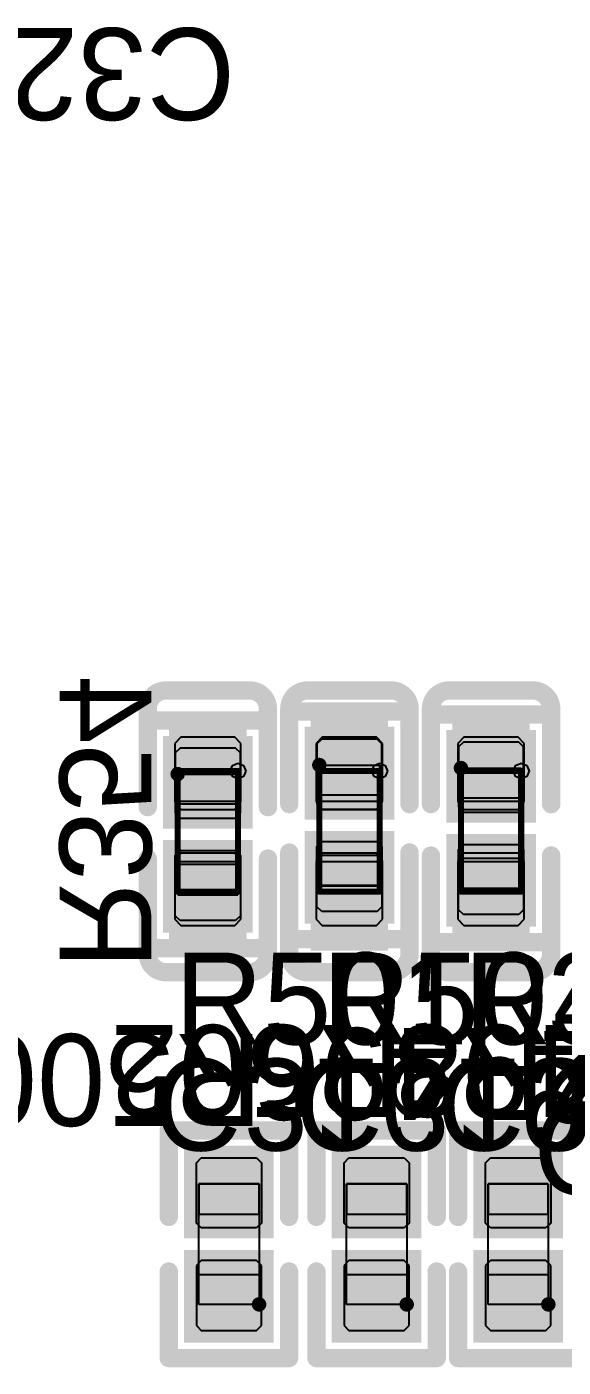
# Model space of a CAD drawing. Header units: millimetres. Extents: x 892 to 1144, y 1011 to 1123.
# Drawn here: x 977.97 to 982.42, y 1029.58 to 1040.7 of the extents above; entities that cross this region are included whole.
import ezdxf

# ---------------------------------------------------------------- set-up
doc = ezdxf.new("R2010")
doc.units = ezdxf.units.MM
for name, color, linetype in [('BottomLayer', 5, 'Continuous'), ('BottomOverlay', 54, 'Continuous'), ('BottomPaste', 16, 'Continuous'), ('BottomSolder', 6, 'Continuous'), ('Mechanical15', 56, 'Continuous'), ('Mechanical4', 56, 'Continuous'), ('Mechanical5', 56, 'Continuous'), ('Mechanical6', 56, 'Continuous'), ('TopLayer', 1, 'Continuous'), ('TopOverlay', 2, 'Continuous'), ('TopPaste', 8, 'Continuous'), ('TopSolder', 216, 'Continuous')]:
    doc.layers.add(name, color=color, linetype=linetype)

msp = doc.modelspace()

# ---------------------------------------------------------------- linework, layer by layer
at = {"layer": 'BottomLayer'}
for points in [[(979.205, 1034.965), (979.205, 1034.175), (979.745, 1034.965), (979.745, 1034.175)], [(980.38, 1034.965), (980.38, 1034.175), (980.92, 1034.965), (980.92, 1034.175)], [(981.555, 1034.965), (981.555, 1034.175), (982.095, 1034.965), (982.095, 1034.175)], [(979.205, 1033.875), (979.205, 1033.085), (979.745, 1033.875), (979.745, 1033.085)], [(980.38, 1033.875), (980.38, 1033.085), (980.92, 1033.875), (980.92, 1033.085)], [(981.555, 1033.875), (981.555, 1033.085), (982.095, 1033.875), (982.095, 1033.085)]]:
    msp.add_solid(points, dxfattribs=at)
at = {"layer": 'BottomOverlay', "const_width": 0.152}
for points in [[(978.976, 1035.041, -0.414214), (979.129, 1035.194)], [(979.821, 1035.194, -0.414214), (979.974, 1035.041)], [(980.151, 1035.041, -0.414214), (980.304, 1035.194)], [(980.996, 1035.194, -0.414214), (981.149, 1035.041)], [(981.326, 1035.041, -0.414214), (981.479, 1035.194)], [(982.171, 1035.194, -0.414214), (982.324, 1035.041)], [(979.129, 1032.856, -0.414214), (978.976, 1033.009)], [(979.974, 1033.009, -0.414214), (979.821, 1032.856)], [(980.304, 1032.856, -0.414214), (980.151, 1033.009)], [(981.149, 1033.009, -0.414214), (980.996, 1032.856)], [(981.479, 1032.856, -0.414214), (981.326, 1033.009)], [(982.324, 1033.009, -0.414214), (982.171, 1032.856)]]:
    msp.add_lwpolyline(points, format="xyb", dxfattribs=at)
for points in [[(979.129, 1035.194), (979.821, 1035.194)], [(980.304, 1035.194), (980.996, 1035.194)], [(981.479, 1035.194), (982.171, 1035.194)], [(978.976, 1034.251), (978.976, 1035.041)], [(979.974, 1034.251), (979.974, 1035.041)], [(980.151, 1034.251), (980.151, 1035.041)], [(981.149, 1034.251), (981.149, 1035.041)], [(981.326, 1034.251), (981.326, 1035.041)], [(982.324, 1034.251), (982.324, 1035.041)], [(978.976, 1033.009), (978.976, 1033.799)], [(979.974, 1033.009), (979.974, 1033.799)], [(980.151, 1033.009), (980.151, 1033.799)], [(981.149, 1033.009), (981.149, 1033.799)], [(981.326, 1033.009), (981.326, 1033.799)], [(982.324, 1033.009), (982.324, 1033.799)], [(979.129, 1032.856), (979.821, 1032.856)], [(980.304, 1032.856), (980.996, 1032.856)], [(981.479, 1032.856), (982.171, 1032.856)]]:
    msp.add_lwpolyline(points, dxfattribs=at)
at = {"layer": 'BottomOverlay', "const_width": 0.0762}
for points in [[(979.091, 1035.194, 1), (979.167, 1035.194, 1)], [(979.091, 1035.194, 1), (979.167, 1035.194, 1)], [(979.783, 1035.194, 1), (979.859, 1035.194, 1)], [(979.783, 1035.194, 1), (979.859, 1035.194, 1)], [(980.266, 1035.194, 1), (980.342, 1035.194, 1)], [(980.266, 1035.194, 1), (980.342, 1035.194, 1)], [(980.958, 1035.194, 1), (981.034, 1035.194, 1)], [(980.958, 1035.194, 1), (981.034, 1035.194, 1)], [(981.441, 1035.194, 1), (981.517, 1035.194, 1)], [(981.441, 1035.194, 1), (981.517, 1035.194, 1)], [(982.133, 1035.194, 1), (982.209, 1035.194, 1)], [(982.133, 1035.194, 1), (982.209, 1035.194, 1)], [(978.938, 1035.041, 1), (979.014, 1035.041, 1)], [(978.938, 1035.041, 1), (979.014, 1035.041, 1)], [(979.936, 1035.041, 1), (980.012, 1035.041, 1)], [(979.936, 1035.041, 1), (980.012, 1035.041, 1)], [(980.113, 1035.041, 1), (980.189, 1035.041, 1)], [(980.113, 1035.041, 1), (980.189, 1035.041, 1)], [(981.11, 1035.041, 1), (981.187, 1035.041, 1)], [(981.11, 1035.041, 1), (981.187, 1035.041, 1)], [(981.288, 1035.041, 1), (981.364, 1035.041, 1)], [(981.288, 1035.041, 1), (981.364, 1035.041, 1)], [(982.285, 1035.041, 1), (982.362, 1035.041, 1)], [(982.285, 1035.041, 1), (982.362, 1035.041, 1)], [(978.938, 1034.251, 1), (979.014, 1034.251, 1)], [(979.936, 1034.251, 1), (980.012, 1034.251, 1)], [(980.113, 1034.251, 1), (980.189, 1034.251, 1)], [(981.11, 1034.251, 1), (981.187, 1034.251, 1)], [(981.288, 1034.251, 1), (981.364, 1034.251, 1)], [(982.285, 1034.251, 1), (982.362, 1034.251, 1)], [(978.938, 1033.799, 1), (979.014, 1033.799, 1)], [(979.936, 1033.799, 1), (980.012, 1033.799, 1)], [(980.113, 1033.799, 1), (980.189, 1033.799, 1)], [(981.11, 1033.799, 1), (981.187, 1033.799, 1)], [(981.288, 1033.799, 1), (981.364, 1033.799, 1)], [(982.285, 1033.799, 1), (982.362, 1033.799, 1)], [(978.938, 1033.009, 1), (979.014, 1033.009, 1)], [(978.938, 1033.009, 1), (979.014, 1033.009, 1)], [(979.936, 1033.009, 1), (980.012, 1033.009, 1)], [(979.936, 1033.009, 1), (980.012, 1033.009, 1)], [(980.113, 1033.009, 1), (980.189, 1033.009, 1)], [(980.113, 1033.009, 1), (980.189, 1033.009, 1)], [(981.11, 1033.009, 1), (981.187, 1033.009, 1)], [(981.11, 1033.009, 1), (981.187, 1033.009, 1)], [(981.288, 1033.009, 1), (981.364, 1033.009, 1)], [(981.288, 1033.009, 1), (981.364, 1033.009, 1)], [(982.285, 1033.009, 1), (982.362, 1033.009, 1)], [(982.285, 1033.009, 1), (982.362, 1033.009, 1)], [(979.091, 1032.856, 1), (979.167, 1032.856, 1)], [(979.091, 1032.856, 1), (979.167, 1032.856, 1)], [(979.783, 1032.856, 1), (979.859, 1032.856, 1)], [(979.783, 1032.856, 1), (979.859, 1032.856, 1)], [(980.266, 1032.856, 1), (980.342, 1032.856, 1)], [(980.266, 1032.856, 1), (980.342, 1032.856, 1)], [(980.958, 1032.856, 1), (981.034, 1032.856, 1)], [(980.958, 1032.856, 1), (981.034, 1032.856, 1)], [(981.441, 1032.856, 1), (981.517, 1032.856, 1)], [(981.441, 1032.856, 1), (981.517, 1032.856, 1)], [(982.133, 1032.856, 1), (982.209, 1032.856, 1)], [(982.133, 1032.856, 1), (982.209, 1032.856, 1)]]:
    msp.add_lwpolyline(points, format="xyb", close=True, dxfattribs=at)
at = {"layer": 'BottomPaste'}
for p, q in [((979.25, 1034.805), (979.2, 1034.755)), ((979.2, 1034.755), (979.2, 1034.275)), ((979.7, 1034.805), (979.25, 1034.805)), ((979.75, 1034.755), (979.7, 1034.805)), ((979.75, 1034.275), (979.75, 1034.755)), ((980.425, 1034.805), (980.375, 1034.755)), ((980.375, 1034.755), (980.375, 1034.275)), ((980.875, 1034.805), (980.425, 1034.805)), ((980.925, 1034.755), (980.875, 1034.805)), ((980.925, 1034.275), (980.925, 1034.755)), ((981.6, 1034.805), (981.55, 1034.755)), ((981.55, 1034.755), (981.55, 1034.275)), ((982.05, 1034.805), (981.6, 1034.805)), ((982.1, 1034.755), (982.05, 1034.805)), ((982.1, 1034.275), (982.1, 1034.755)), ((979.2, 1034.275), (979.25, 1034.205)), ((979.7, 1034.205), (979.75, 1034.275)), ((980.375, 1034.275), (980.425, 1034.205)), ((980.875, 1034.205), (980.925, 1034.275)), ((981.55, 1034.275), (981.6, 1034.205)), ((982.05, 1034.205), (982.1, 1034.275)), ((979.25, 1034.205), (979.7, 1034.205)), ((980.425, 1034.205), (980.875, 1034.205)), ((981.6, 1034.205), (982.05, 1034.205)), ((979.25, 1033.845), (979.2, 1033.775)), ((979.7, 1033.845), (979.25, 1033.845)), ((979.75, 1033.775), (979.7, 1033.845)), ((980.425, 1033.845), (980.375, 1033.775)), ((980.875, 1033.845), (980.425, 1033.845)), ((980.925, 1033.775), (980.875, 1033.845)), ((981.6, 1033.845), (981.55, 1033.775)), ((982.05, 1033.845), (981.6, 1033.845)), ((982.1, 1033.775), (982.05, 1033.845)), ((979.2, 1033.775), (979.2, 1033.295)), ((979.75, 1033.295), (979.75, 1033.775)), ((980.375, 1033.775), (980.375, 1033.295)), ((980.925, 1033.295), (980.925, 1033.775)), ((981.55, 1033.775), (981.55, 1033.295)), ((982.1, 1033.295), (982.1, 1033.775)), ((979.2, 1033.295), (979.25, 1033.245)), ((979.7, 1033.245), (979.75, 1033.295)), ((980.375, 1033.295), (980.425, 1033.245)), ((980.875, 1033.245), (980.925, 1033.295)), ((981.55, 1033.295), (981.6, 1033.245)), ((982.05, 1033.245), (982.1, 1033.295)), ((979.25, 1033.245), (979.7, 1033.245)), ((980.425, 1033.245), (980.875, 1033.245)), ((981.6, 1033.245), (982.05, 1033.245))]:
    msp.add_line(p, q, dxfattribs=at)
for points in [[(979.205, 1034.965), (979.205, 1034.175), (979.745, 1034.965), (979.745, 1034.175)], [(980.38, 1034.965), (980.38, 1034.175), (980.92, 1034.965), (980.92, 1034.175)], [(981.555, 1034.965), (981.555, 1034.175), (982.095, 1034.965), (982.095, 1034.175)], [(979.205, 1033.875), (979.205, 1033.085), (979.745, 1033.875), (979.745, 1033.085)], [(980.38, 1033.875), (980.38, 1033.085), (980.92, 1033.875), (980.92, 1033.085)], [(981.555, 1033.875), (981.555, 1033.085), (982.095, 1033.875), (982.095, 1033.085)]]:
    msp.add_solid(points, dxfattribs=at)
at = {"layer": 'BottomSolder'}
for points in [[(979.154, 1035.016), (979.154, 1034.124), (979.796, 1035.016), (979.796, 1034.124)], [(980.329, 1035.016), (980.329, 1034.124), (980.971, 1035.016), (980.971, 1034.124)], [(981.504, 1035.016), (981.504, 1034.124), (982.146, 1035.016), (982.146, 1034.124)], [(979.154, 1033.926), (979.154, 1033.034), (979.796, 1033.926), (979.796, 1033.034)], [(980.329, 1033.926), (980.329, 1033.034), (980.971, 1033.926), (980.971, 1033.034)], [(981.504, 1033.926), (981.504, 1033.034), (982.146, 1033.926), (982.146, 1033.034)]]:
    msp.add_solid(points, dxfattribs=at)
at = {"layer": 'Mechanical15'}
for p, q in [((979.679, 1034.571), (979.725, 1034.59)), ((979.725, 1034.59), (979.725, 1034.59)), ((979.725, 1034.59), (979.771, 1034.571)), ((980.854, 1034.571), (980.9, 1034.59)), ((980.9, 1034.59), (980.9, 1034.59)), ((980.9, 1034.59), (980.946, 1034.571)), ((982.029, 1034.571), (982.075, 1034.59)), ((982.075, 1034.59), (982.075, 1034.59)), ((982.075, 1034.59), (982.121, 1034.571)), ((979.725, 1034.525), (979.225, 1034.525)), ((979.225, 1034.525), (979.225, 1034.275)), ((979.66, 1034.525), (979.679, 1034.571)), ((979.679, 1034.479), (979.66, 1034.525)), ((979.725, 1034.46), (979.679, 1034.479)), ((979.725, 1034.275), (979.725, 1034.525)), ((979.771, 1034.479), (979.725, 1034.46)), ((979.771, 1034.571), (979.79, 1034.525)), ((979.79, 1034.525), (979.771, 1034.479)), ((980.9, 1034.525), (980.4, 1034.525)), ((980.4, 1034.525), (980.4, 1034.275)), ((980.835, 1034.525), (980.854, 1034.571)), ((980.854, 1034.479), (980.835, 1034.525)), ((980.9, 1034.46), (980.854, 1034.479)), ((980.9, 1034.275), (980.9, 1034.525)), ((980.946, 1034.479), (980.9, 1034.46)), ((980.946, 1034.571), (980.965, 1034.525)), ((980.965, 1034.525), (980.946, 1034.479)), ((982.075, 1034.525), (981.575, 1034.525)), ((981.575, 1034.525), (981.575, 1034.275)), ((982.01, 1034.525), (982.029, 1034.571)), ((982.029, 1034.479), (982.01, 1034.525)), ((982.075, 1034.46), (982.029, 1034.479)), ((982.075, 1034.275), (982.075, 1034.525)), ((982.121, 1034.479), (982.075, 1034.46)), ((982.121, 1034.571), (982.14, 1034.525)), ((982.14, 1034.525), (982.121, 1034.479)), ((979.725, 1034.46), (979.725, 1034.46)), ((980.9, 1034.46), (980.9, 1034.46)), ((982.075, 1034.46), (982.075, 1034.46)), ((979.225, 1034.275), (979.725, 1034.275)), ((980.4, 1034.275), (980.9, 1034.275)), ((981.575, 1034.275), (982.075, 1034.275)), ((979.225, 1033.525), (979.225, 1033.775)), ((979.225, 1033.775), (979.725, 1033.775)), ((979.725, 1033.775), (979.725, 1033.525)), ((980.4, 1033.525), (980.4, 1033.775)), ((980.4, 1033.775), (980.9, 1033.775)), ((980.9, 1033.775), (980.9, 1033.525)), ((981.575, 1033.525), (981.575, 1033.775)), ((981.575, 1033.775), (982.075, 1033.775)), ((982.075, 1033.775), (982.075, 1033.525)), ((979.725, 1033.525), (979.225, 1033.525)), ((980.9, 1033.525), (980.4, 1033.525)), ((982.075, 1033.525), (981.575, 1033.525))]:
    msp.add_line(p, q, dxfattribs=at)
at = {"layer": 'Mechanical15', "const_width": 0.0508}
for points in [[(979.225, 1033.525), (979.225, 1034.525)], [(979.225, 1034.525), (979.725, 1034.525)], [(979.725, 1033.525), (979.725, 1034.525)], [(980.4, 1033.525), (980.4, 1034.525)], [(980.4, 1034.525), (980.9, 1034.525)], [(980.9, 1033.525), (980.9, 1034.525)], [(981.575, 1033.525), (981.575, 1034.525)], [(981.575, 1034.525), (982.075, 1034.525)], [(982.075, 1033.525), (982.075, 1034.525)], [(979.225, 1033.525), (979.725, 1033.525)], [(980.4, 1033.525), (980.9, 1033.525)], [(981.575, 1033.525), (982.075, 1033.525)]]:
    msp.add_lwpolyline(points, dxfattribs=at)
at = {"layer": 'Mechanical15', "const_width": 0.0254}
for points in [[(979.212, 1034.525, 1), (979.238, 1034.525, 1)], [(979.212, 1034.525, 1), (979.238, 1034.525, 1)], [(979.712, 1034.525, 1), (979.738, 1034.525, 1)], [(979.712, 1034.525, 1), (979.738, 1034.525, 1)], [(980.387, 1034.525, 1), (980.413, 1034.525, 1)], [(980.387, 1034.525, 1), (980.413, 1034.525, 1)], [(980.887, 1034.525, 1), (980.913, 1034.525, 1)], [(980.887, 1034.525, 1), (980.913, 1034.525, 1)], [(981.562, 1034.525, 1), (981.588, 1034.525, 1)], [(981.562, 1034.525, 1), (981.588, 1034.525, 1)], [(982.062, 1034.525, 1), (982.088, 1034.525, 1)], [(982.062, 1034.525, 1), (982.088, 1034.525, 1)], [(979.212, 1033.525, 1), (979.238, 1033.525, 1)], [(979.212, 1033.525, 1), (979.238, 1033.525, 1)], [(979.712, 1033.525, 1), (979.738, 1033.525, 1)], [(979.712, 1033.525, 1), (979.738, 1033.525, 1)], [(980.387, 1033.525, 1), (980.413, 1033.525, 1)], [(980.387, 1033.525, 1), (980.413, 1033.525, 1)], [(980.887, 1033.525, 1), (980.913, 1033.525, 1)], [(980.887, 1033.525, 1), (980.913, 1033.525, 1)], [(981.562, 1033.525, 1), (981.588, 1033.525, 1)], [(981.562, 1033.525, 1), (981.588, 1033.525, 1)], [(982.062, 1033.525, 1), (982.088, 1033.525, 1)], [(982.062, 1033.525, 1), (982.088, 1033.525, 1)]]:
    msp.add_lwpolyline(points, format="xyb", close=True, dxfattribs=at)
at = {"layer": 'Mechanical4'}
for p, q in [((979.225, 1033.5), (979.225, 1034.5)), ((979.225, 1034.5), (979.725, 1034.5)), ((979.725, 1034.5), (979.725, 1033.5)), ((980.4, 1033.575), (980.4, 1034.575)), ((980.4, 1034.575), (980.9, 1034.575)), ((980.9, 1034.575), (980.9, 1033.575)), ((981.575, 1033.55), (981.575, 1034.55)), ((981.575, 1034.55), (982.075, 1034.55)), ((982.075, 1034.55), (982.075, 1033.55)), ((979.725, 1033.5), (979.225, 1033.5)), ((980.9, 1033.575), (980.4, 1033.575)), ((982.075, 1033.55), (981.575, 1033.55)), ((979.4, 1030.1), (979.4, 1031.1)), ((979.4, 1031.1), (979.9, 1031.1)), ((979.9, 1031.1), (979.9, 1030.1)), ((980.625, 1030.1), (980.625, 1031.1)), ((980.625, 1031.1), (981.125, 1031.1)), ((981.125, 1031.1), (981.125, 1030.1)), ((981.8, 1030.1), (981.8, 1031.1)), ((981.8, 1031.1), (982.3, 1031.1)), ((982.3, 1031.1), (982.3, 1030.1)), ((979.9, 1030.1), (979.4, 1030.1)), ((981.125, 1030.1), (980.625, 1030.1)), ((982.3, 1030.1), (981.8, 1030.1))]:
    msp.add_line(p, q, dxfattribs=at)
at = {"layer": 'Mechanical5'}
for p, q in [((979.225, 1034.25), (979.225, 1034.5)), ((979.225, 1034.5), (979.725, 1034.5)), ((979.725, 1034.5), (979.725, 1034.25)), ((980.4, 1034.325), (980.4, 1034.575)), ((980.4, 1034.575), (980.9, 1034.575)), ((980.9, 1034.575), (980.9, 1034.325)), ((981.575, 1034.3), (981.575, 1034.55)), ((981.575, 1034.55), (982.075, 1034.55)), ((982.075, 1034.55), (982.075, 1034.3)), ((980.9, 1034.325), (980.4, 1034.325)), ((982.075, 1034.3), (981.575, 1034.3)), ((979.725, 1034.25), (979.225, 1034.25)), ((980.4, 1033.824), (980.4, 1033.574)), ((980.9, 1033.824), (980.4, 1033.824)), ((980.9, 1033.574), (980.9, 1033.824)), ((979.225, 1033.749), (979.225, 1033.499)), ((979.725, 1033.749), (979.225, 1033.749)), ((979.725, 1033.499), (979.725, 1033.749)), ((981.575, 1033.799), (981.575, 1033.549)), ((982.075, 1033.799), (981.575, 1033.799)), ((982.075, 1033.549), (982.075, 1033.799)), ((979.225, 1033.499), (979.725, 1033.499)), ((980.4, 1033.574), (980.9, 1033.574)), ((981.575, 1033.549), (982.075, 1033.549)), ((979.9, 1031.1), (979.4, 1031.1)), ((979.4, 1031.1), (979.4, 1030.85)), ((979.9, 1030.85), (979.9, 1031.1)), ((981.125, 1031.1), (980.625, 1031.1)), ((980.625, 1031.1), (980.625, 1030.85)), ((981.125, 1030.85), (981.125, 1031.1)), ((982.3, 1031.1), (981.8, 1031.1)), ((981.8, 1031.1), (981.8, 1030.85)), ((982.3, 1030.85), (982.3, 1031.1)), ((979.4, 1030.85), (979.9, 1030.85)), ((980.625, 1030.85), (981.125, 1030.85)), ((981.8, 1030.85), (982.3, 1030.85)), ((979.4, 1030.099), (979.4, 1030.349)), ((979.4, 1030.349), (979.9, 1030.349)), ((979.9, 1030.349), (979.9, 1030.099)), ((980.625, 1030.099), (980.625, 1030.349)), ((980.625, 1030.349), (981.125, 1030.349)), ((981.125, 1030.349), (981.125, 1030.099)), ((981.8, 1030.099), (981.8, 1030.349)), ((981.8, 1030.349), (982.3, 1030.349)), ((982.3, 1030.349), (982.3, 1030.099)), ((979.9, 1030.099), (979.4, 1030.099)), ((981.125, 1030.099), (980.625, 1030.099)), ((982.3, 1030.099), (981.8, 1030.099))]:
    msp.add_line(p, q, dxfattribs=at)
at = {"layer": 'Mechanical6'}
for points, const_width in [([(980.43, 1034.575, 1), (980.37, 1034.575, 1)], 0.06), ([(980.355, 1034.575, 1), (980.385, 1034.575, 1)], 0.03), ([(980.415, 1034.575, 1), (980.445, 1034.575, 1)], 0.03), ([(981.605, 1034.55, 1), (981.545, 1034.55, 1)], 0.06), ([(979.255, 1034.5, 1), (979.195, 1034.5, 1)], 0.06), ([(979.18, 1034.5, 1), (979.21, 1034.5, 1)], 0.03), ([(979.24, 1034.5, 1), (979.27, 1034.5, 1)], 0.03), ([(981.53, 1034.55, 1), (981.56, 1034.55, 1)], 0.03), ([(981.59, 1034.55, 1), (981.62, 1034.55, 1)], 0.03), ([(979.93, 1030.1, 1), (979.87, 1030.1, 1)], 0.06), ([(981.155, 1030.1, 1), (981.095, 1030.1, 1)], 0.06), ([(982.33, 1030.1, 1), (982.27, 1030.1, 1)], 0.06), ([(979.855, 1030.1, 1), (979.885, 1030.1, 1)], 0.03), ([(979.915, 1030.1, 1), (979.945, 1030.1, 1)], 0.03), ([(981.08, 1030.1, 1), (981.11, 1030.1, 1)], 0.03), ([(981.14, 1030.1, 1), (981.17, 1030.1, 1)], 0.03), ([(982.255, 1030.1, 1), (982.285, 1030.1, 1)], 0.03), ([(982.315, 1030.1, 1), (982.345, 1030.1, 1)], 0.03)]:
    msp.add_lwpolyline(points, format="xyb", close=True, dxfattribs=dict(at, const_width=const_width))
at = {"layer": 'TopLayer'}
for points in [[(979.205, 1034.716), (979.205, 1034.15), (979.745, 1034.716), (979.745, 1034.15)], [(980.38, 1034.791), (980.38, 1034.225), (980.92, 1034.791), (980.92, 1034.225)], [(981.555, 1034.766), (981.555, 1034.2), (982.095, 1034.766), (982.095, 1034.2)], [(980.38, 1033.925), (980.38, 1033.359), (980.92, 1033.925), (980.92, 1033.359)], [(979.205, 1033.85), (979.205, 1033.284), (979.745, 1033.85), (979.745, 1033.284)], [(981.555, 1033.9), (981.555, 1033.334), (982.095, 1033.9), (982.095, 1033.334)], [(979.92, 1030.749), (979.92, 1031.315), (979.38, 1030.749), (979.38, 1031.315)], [(981.145, 1030.749), (981.145, 1031.315), (980.605, 1030.749), (980.605, 1031.315)], [(982.32, 1030.749), (982.32, 1031.315), (981.78, 1030.749), (981.78, 1031.315)], [(979.92, 1029.884), (979.92, 1030.449), (979.38, 1029.884), (979.38, 1030.449)], [(981.145, 1029.884), (981.145, 1030.449), (980.605, 1029.884), (980.605, 1030.449)], [(982.32, 1029.884), (982.32, 1030.449), (981.78, 1029.884), (981.78, 1030.449)]]:
    msp.add_solid(points, dxfattribs=at)
at = {"layer": 'TopOverlay', "const_width": 0.152}
for points in [[(980.151, 1034.301), (980.151, 1035.019)], [(980.151, 1035.019), (981.149, 1035.019)], [(981.149, 1034.301), (981.149, 1035.019)], [(981.326, 1034.276), (981.326, 1034.994)], [(981.326, 1034.994), (982.324, 1034.994)], [(982.324, 1034.276), (982.324, 1034.994)], [(978.976, 1034.226), (978.976, 1034.944)], [(978.976, 1034.944), (979.974, 1034.944)], [(979.974, 1034.226), (979.974, 1034.944)], [(980.151, 1033.131), (980.151, 1033.849)], [(981.149, 1033.131), (981.149, 1033.849)], [(978.976, 1033.056), (978.976, 1033.774)], [(979.974, 1033.056), (979.974, 1033.774)], [(981.326, 1033.106), (981.326, 1033.824)], [(982.324, 1033.106), (982.324, 1033.824)], [(980.151, 1033.131), (981.149, 1033.131)], [(981.326, 1033.106), (982.324, 1033.106)], [(978.976, 1033.056), (979.974, 1033.056)], [(979.151, 1031.544), (980.149, 1031.544)], [(979.151, 1030.826), (979.151, 1031.544)], [(980.149, 1030.826), (980.149, 1031.544)], [(980.376, 1031.544), (981.374, 1031.544)], [(980.376, 1030.826), (980.376, 1031.544)], [(981.374, 1030.826), (981.374, 1031.544)], [(981.551, 1031.544), (982.549, 1031.544)], [(981.551, 1030.826), (981.551, 1031.544)], [(979.151, 1029.655), (979.151, 1030.373)], [(980.149, 1029.655), (980.149, 1030.373)], [(980.376, 1029.655), (980.376, 1030.373)], [(981.374, 1029.655), (981.374, 1030.373)], [(981.551, 1029.655), (981.551, 1030.373)], [(979.151, 1029.655), (980.149, 1029.655)], [(980.376, 1029.655), (981.374, 1029.655)], [(981.551, 1029.655), (982.549, 1029.655)]]:
    msp.add_lwpolyline(points, dxfattribs=at)
at = {"layer": 'TopOverlay', "const_width": 0.0762}
for points in [[(980.113, 1035.019, 1), (980.189, 1035.019, 1)], [(980.113, 1035.019, 1), (980.189, 1035.019, 1)], [(981.11, 1035.019, 1), (981.187, 1035.019, 1)], [(981.11, 1035.019, 1), (981.187, 1035.019, 1)], [(981.288, 1034.994, 1), (981.364, 1034.994, 1)], [(981.288, 1034.994, 1), (981.364, 1034.994, 1)], [(982.285, 1034.994, 1), (982.362, 1034.994, 1)], [(982.285, 1034.994, 1), (982.362, 1034.994, 1)], [(978.938, 1034.944, 1), (979.014, 1034.944, 1)], [(978.938, 1034.944, 1), (979.014, 1034.944, 1)], [(979.936, 1034.944, 1), (980.012, 1034.944, 1)], [(979.936, 1034.944, 1), (980.012, 1034.944, 1)], [(980.113, 1034.301, 1), (980.189, 1034.301, 1)], [(981.11, 1034.301, 1), (981.187, 1034.301, 1)], [(978.938, 1034.226, 1), (979.014, 1034.226, 1)], [(979.936, 1034.226, 1), (980.012, 1034.226, 1)], [(981.288, 1034.276, 1), (981.364, 1034.276, 1)], [(982.285, 1034.276, 1), (982.362, 1034.276, 1)], [(980.113, 1033.849, 1), (980.189, 1033.849, 1)], [(981.11, 1033.849, 1), (981.187, 1033.849, 1)], [(978.938, 1033.774, 1), (979.014, 1033.774, 1)], [(979.936, 1033.774, 1), (980.012, 1033.774, 1)], [(981.288, 1033.824, 1), (981.364, 1033.824, 1)], [(982.285, 1033.824, 1), (982.362, 1033.824, 1)], [(980.113, 1033.131, 1), (980.189, 1033.131, 1)], [(980.113, 1033.131, 1), (980.189, 1033.131, 1)], [(981.11, 1033.131, 1), (981.187, 1033.131, 1)], [(981.11, 1033.131, 1), (981.187, 1033.131, 1)], [(981.288, 1033.106, 1), (981.364, 1033.106, 1)], [(981.288, 1033.106, 1), (981.364, 1033.106, 1)], [(982.285, 1033.106, 1), (982.362, 1033.106, 1)], [(982.285, 1033.106, 1), (982.362, 1033.106, 1)], [(978.938, 1033.056, 1), (979.014, 1033.056, 1)], [(978.938, 1033.056, 1), (979.014, 1033.056, 1)], [(979.936, 1033.056, 1), (980.012, 1033.056, 1)], [(979.936, 1033.056, 1), (980.012, 1033.056, 1)], [(979.113, 1031.544, 1), (979.189, 1031.544, 1)], [(979.113, 1031.544, 1), (979.189, 1031.544, 1)], [(980.111, 1031.544, 1), (980.187, 1031.544, 1)], [(980.111, 1031.544, 1), (980.187, 1031.544, 1)], [(980.338, 1031.544, 1), (980.414, 1031.544, 1)], [(980.338, 1031.544, 1), (980.414, 1031.544, 1)], [(981.335, 1031.544, 1), (981.412, 1031.544, 1)], [(981.335, 1031.544, 1), (981.412, 1031.544, 1)], [(981.513, 1031.544, 1), (981.589, 1031.544, 1)], [(981.513, 1031.544, 1), (981.589, 1031.544, 1)], [(979.113, 1030.826, 1), (979.189, 1030.826, 1)], [(980.111, 1030.826, 1), (980.187, 1030.826, 1)], [(980.338, 1030.826, 1), (980.414, 1030.826, 1)], [(981.335, 1030.826, 1), (981.412, 1030.826, 1)], [(981.513, 1030.826, 1), (981.589, 1030.826, 1)], [(979.113, 1030.373, 1), (979.189, 1030.373, 1)], [(980.111, 1030.373, 1), (980.187, 1030.373, 1)], [(980.338, 1030.373, 1), (980.414, 1030.373, 1)], [(981.335, 1030.373, 1), (981.412, 1030.373, 1)], [(981.513, 1030.373, 1), (981.589, 1030.373, 1)], [(979.113, 1029.655, 1), (979.189, 1029.655, 1)], [(979.113, 1029.655, 1), (979.189, 1029.655, 1)], [(980.111, 1029.655, 1), (980.187, 1029.655, 1)], [(980.111, 1029.655, 1), (980.187, 1029.655, 1)], [(980.338, 1029.655, 1), (980.414, 1029.655, 1)], [(980.338, 1029.655, 1), (980.414, 1029.655, 1)], [(981.335, 1029.655, 1), (981.412, 1029.655, 1)], [(981.335, 1029.655, 1), (981.412, 1029.655, 1)], [(981.513, 1029.655, 1), (981.589, 1029.655, 1)], [(981.513, 1029.655, 1), (981.589, 1029.655, 1)]]:
    msp.add_lwpolyline(points, format="xyb", close=True, dxfattribs=at)
at = {"layer": 'TopPaste'}
for p, q in [((979.245, 1034.716), (979.205, 1034.676)), ((979.705, 1034.716), (979.245, 1034.716)), ((979.745, 1034.676), (979.705, 1034.716)), ((980.42, 1034.791), (980.38, 1034.751)), ((980.38, 1034.751), (980.38, 1034.25)), ((980.88, 1034.791), (980.42, 1034.791)), ((980.92, 1034.751), (980.88, 1034.791)), ((980.92, 1034.25), (980.92, 1034.751)), ((981.595, 1034.766), (981.555, 1034.726)), ((981.555, 1034.726), (981.555, 1034.225)), ((982.055, 1034.766), (981.595, 1034.766)), ((982.095, 1034.726), (982.055, 1034.766)), ((982.095, 1034.225), (982.095, 1034.726)), ((979.205, 1034.676), (979.205, 1034.175)), ((979.745, 1034.175), (979.745, 1034.676)), ((979.205, 1034.175), (979.245, 1034.135)), ((979.705, 1034.135), (979.745, 1034.175)), ((980.38, 1034.25), (980.42, 1034.21)), ((980.42, 1034.21), (980.88, 1034.21)), ((980.88, 1034.21), (980.92, 1034.25)), ((981.555, 1034.225), (981.595, 1034.185)), ((981.595, 1034.185), (982.055, 1034.185)), ((982.055, 1034.185), (982.095, 1034.225)), ((979.245, 1034.135), (979.705, 1034.135)), ((980.38, 1033.9), (980.42, 1033.94)), ((980.42, 1033.94), (980.88, 1033.94)), ((980.88, 1033.94), (980.92, 1033.9)), ((979.205, 1033.825), (979.245, 1033.865)), ((979.205, 1033.324), (979.205, 1033.825)), ((979.245, 1033.865), (979.705, 1033.865)), ((979.705, 1033.865), (979.745, 1033.825)), ((979.745, 1033.825), (979.745, 1033.324)), ((980.38, 1033.399), (980.38, 1033.9)), ((980.92, 1033.9), (980.92, 1033.399)), ((981.555, 1033.875), (981.595, 1033.915)), ((981.555, 1033.374), (981.555, 1033.875)), ((981.595, 1033.915), (982.055, 1033.915)), ((982.055, 1033.915), (982.095, 1033.875)), ((982.095, 1033.875), (982.095, 1033.374)), ((980.42, 1033.359), (980.38, 1033.399)), ((980.92, 1033.399), (980.88, 1033.359)), ((981.595, 1033.334), (981.555, 1033.374)), ((982.095, 1033.374), (982.055, 1033.334)), ((979.245, 1033.284), (979.205, 1033.324)), ((979.705, 1033.284), (979.245, 1033.284)), ((979.745, 1033.324), (979.705, 1033.284)), ((980.88, 1033.359), (980.42, 1033.359)), ((982.055, 1033.334), (981.595, 1033.334)), ((979.38, 1031.275), (979.42, 1031.315)), ((979.38, 1030.774), (979.38, 1031.275)), ((979.42, 1031.315), (979.88, 1031.315)), ((979.88, 1031.315), (979.92, 1031.275)), ((979.92, 1031.275), (979.92, 1030.774)), ((980.605, 1031.275), (980.645, 1031.315)), ((980.605, 1030.774), (980.605, 1031.275)), ((980.645, 1031.315), (981.105, 1031.315)), ((981.105, 1031.315), (981.145, 1031.275)), ((981.145, 1031.275), (981.145, 1030.774)), ((981.78, 1031.275), (981.82, 1031.315)), ((981.78, 1030.774), (981.78, 1031.275)), ((981.82, 1031.315), (982.28, 1031.315)), ((982.28, 1031.315), (982.32, 1031.275)), ((982.32, 1031.275), (982.32, 1030.774)), ((979.42, 1030.734), (979.38, 1030.774)), ((979.88, 1030.734), (979.42, 1030.734)), ((979.92, 1030.774), (979.88, 1030.734)), ((980.645, 1030.734), (980.605, 1030.774)), ((981.105, 1030.734), (980.645, 1030.734)), ((981.145, 1030.774), (981.105, 1030.734)), ((981.82, 1030.734), (981.78, 1030.774)), ((982.28, 1030.734), (981.82, 1030.734)), ((982.32, 1030.774), (982.28, 1030.734)), ((979.42, 1030.464), (979.38, 1030.424)), ((979.38, 1030.424), (979.38, 1029.924)), ((979.88, 1030.464), (979.42, 1030.464)), ((979.92, 1030.424), (979.88, 1030.464)), ((979.92, 1029.924), (979.92, 1030.424)), ((980.645, 1030.464), (980.605, 1030.424)), ((980.605, 1030.424), (980.605, 1029.924)), ((981.105, 1030.464), (980.645, 1030.464)), ((981.145, 1030.424), (981.105, 1030.464)), ((981.145, 1029.924), (981.145, 1030.424)), ((981.82, 1030.464), (981.78, 1030.424)), ((981.78, 1030.424), (981.78, 1029.924)), ((982.28, 1030.464), (981.82, 1030.464)), ((982.32, 1030.424), (982.28, 1030.464)), ((982.32, 1029.924), (982.32, 1030.424)), ((979.38, 1029.924), (979.42, 1029.884)), ((979.88, 1029.884), (979.92, 1029.924)), ((980.605, 1029.924), (980.645, 1029.884)), ((981.105, 1029.884), (981.145, 1029.924)), ((981.78, 1029.924), (981.82, 1029.884)), ((982.28, 1029.884), (982.32, 1029.924)), ((979.42, 1029.884), (979.88, 1029.884)), ((980.645, 1029.884), (981.105, 1029.884)), ((981.82, 1029.884), (982.28, 1029.884))]:
    msp.add_line(p, q, dxfattribs=at)
for points in [[(979.205, 1034.716), (979.205, 1034.15), (979.745, 1034.716), (979.745, 1034.15)], [(980.38, 1034.791), (980.38, 1034.225), (980.92, 1034.791), (980.92, 1034.225)], [(981.555, 1034.766), (981.555, 1034.2), (982.095, 1034.766), (982.095, 1034.2)], [(980.38, 1033.925), (980.38, 1033.359), (980.92, 1033.925), (980.92, 1033.359)], [(979.205, 1033.85), (979.205, 1033.284), (979.745, 1033.85), (979.745, 1033.284)], [(981.555, 1033.9), (981.555, 1033.334), (982.095, 1033.9), (982.095, 1033.334)], [(979.92, 1030.749), (979.92, 1031.315), (979.38, 1030.749), (979.38, 1031.315)], [(981.145, 1030.749), (981.145, 1031.315), (980.605, 1030.749), (980.605, 1031.315)], [(982.32, 1030.749), (982.32, 1031.315), (981.78, 1030.749), (981.78, 1031.315)], [(979.92, 1029.884), (979.92, 1030.449), (979.38, 1029.884), (979.38, 1030.449)], [(981.145, 1029.884), (981.145, 1030.449), (980.605, 1029.884), (980.605, 1030.449)], [(982.32, 1029.884), (982.32, 1030.449), (981.78, 1029.884), (981.78, 1030.449)]]:
    msp.add_solid(points, dxfattribs=at)
at = {"layer": 'TopSolder'}
for points in [[(979.103, 1034.817), (979.103, 1034.048), (979.847, 1034.817), (979.847, 1034.048)], [(980.278, 1034.892), (980.278, 1034.123), (981.022, 1034.892), (981.022, 1034.123)], [(981.453, 1034.867), (981.453, 1034.098), (982.197, 1034.867), (982.197, 1034.098)], [(979.103, 1033.952), (979.103, 1033.183), (979.847, 1033.952), (979.847, 1033.183)], [(980.278, 1034.027), (980.278, 1033.258), (981.022, 1034.027), (981.022, 1033.258)], [(981.453, 1034.002), (981.453, 1033.233), (982.197, 1034.002), (982.197, 1033.233)], [(980.022, 1030.648), (980.022, 1031.417), (979.278, 1030.648), (979.278, 1031.417)], [(981.247, 1030.648), (981.247, 1031.417), (980.503, 1030.648), (980.503, 1031.417)], [(982.422, 1030.648), (982.422, 1031.417), (981.678, 1030.648), (981.678, 1031.417)], [(980.022, 1029.782), (980.022, 1030.551), (979.278, 1029.782), (979.278, 1030.551)], [(981.247, 1029.782), (981.247, 1030.551), (980.503, 1029.782), (980.503, 1030.551)], [(982.422, 1029.782), (982.422, 1030.551), (981.678, 1029.782), (981.678, 1030.551)]]:
    msp.add_solid(points, dxfattribs=at)

# ---------------------------------------------------------------- texts
at = {"layer": 'BottomOverlay', "text_generation_flag": 2}
for s, rotation, p in [('R354', 270, (978.245, 1032.882)), ('C316', 180, (979.023, 1032.139)), ('C319', 180, (980.198, 1032.139)), ('C312', 180, (981.373, 1032.139)), ('C315', 180, (982.175, 1031.775))]:
    msp.add_text(s, height=0.762, rotation=rotation, dxfattribs=at).set_placement(p)
at = {"layer": 'TopOverlay'}
for s, p in [('C329', (979.702, 1040.689)), ('R502', (981.102, 1032.418)), ('R496', (982.277, 1032.393)), ('R498', (983.452, 1032.418)), ('R492', (984.652, 1032.368)), ('R500', (979.927, 1032.343))]:
    msp.add_text(s, height=0.762, rotation=180, dxfattribs=at).set_placement(p)
for s, p in [('R501', (979.198, 1032.257)), ('R503', (980.423, 1032.257)), ('R497', (981.598, 1032.257))]:
    msp.add_text(s, height=0.762, dxfattribs=at).set_placement(p)

doc.saveas('drawing.dxf')
